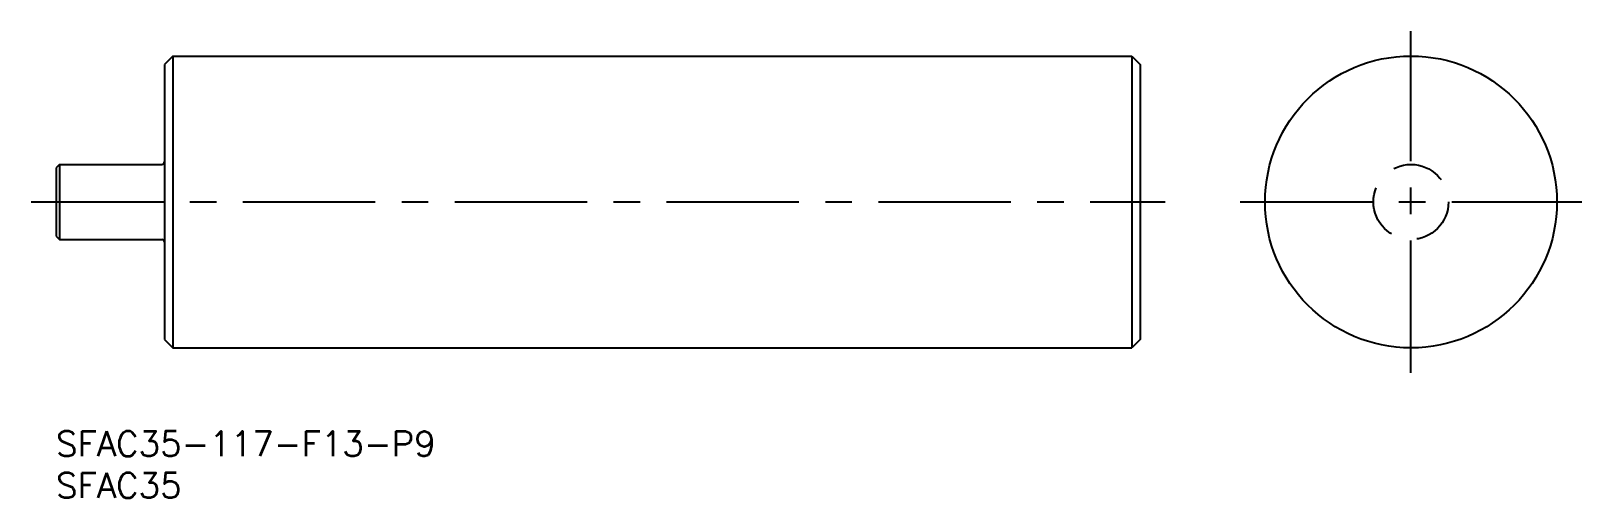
# Model space of a CAD drawing. Extents: x -3 to 183, y -8 to 48.
import ezdxf

# ---------------------------------------------------------------- set-up
doc = ezdxf.new("R2010")
doc.units = 0
doc.header["$LTSCALE"] = 0.5
doc.linetypes.add('CENTER', pattern=[50.8, 31.75, -6.35, 6.35, -6.35])
doc.linetypes.add('DASHED', pattern=[19.05, 12.7, -6.35])
for name, color, linetype in [('MSM_CENTER', 1, 'CENTER'), ('MSM_CONTINUOUS', 7, 'CONTINUOUS'), ('MSM_DASHED', 4, 'DASHED'), ('MSM_PART_NUMBER', 7, 'CONTINUOUS')]:
    doc.layers.add(name, color=color, linetype=linetype)
doc.styles.get("Standard").update_dxf_attribs({"font": 'txt.shx', "height": 3, "bigfont": 'bigfont.shx'})

# ---------------------------------------------------------------- blocks, each defined once
blk = doc.blocks.new('*U4')
at = {"layer": 'MSM_PART_NUMBER'}
blk.add_text('SFAC35-117-F13-P9', height=3, dxfattribs=at).set_placement((0, -3))
blk = doc.blocks.new('*U5')
at = {"layer": 'MSM_PART_NUMBER'}
blk.add_text('SFAC35', height=3, dxfattribs=at).set_placement((0, -8))

msp = doc.modelspace()

# ---------------------------------------------------------------- linework, layer by layer
at = {"layer": 'MSM_CENTER'}
for p, q in [((162.46, 7), (162.46, 48)), ((-3, 27.5), (133, 27.5)), ((141.96, 27.5), (182.96, 27.5))]:
    msp.add_line(p, q, dxfattribs=at)
at = {"layer": 'MSM_CONTINUOUS'}
for p, q in [((14, 45), (13, 44)), ((14, 45), (129, 45)), ((14, 45), (14, 10)), ((129, 45), (129, 10)), ((129, 45), (130, 44)), ((13, 44), (13, 11)), ((130, 44), (130, 11)), ((0.4, 32), (0, 31.6)), ((0.4, 32), (0.4, 23)), ((0.4, 32), (12.7, 32)), ((0, 31.6), (0, 23.4)), ((0, 23.4), (0.4, 23)), ((0.4, 23), (12.7, 23)), ((13, 11), (14, 10)), ((14, 10), (129, 10)), ((130, 11), (129, 10))]:
    msp.add_line(p, q, dxfattribs=at)
msp.add_circle((162.46, 27.5), 17.5, dxfattribs=at)
for centre, start, end in [((12.7, 32.3), 270, 0), ((12.7, 22.7), 0, 90)]:
    msp.add_arc(centre, 0.3, start, end, dxfattribs=at)
at = {"layer": 'MSM_DASHED'}
msp.add_circle((162.46, 27.5), 4.5, dxfattribs=at)

# ---------------------------------------------------------------- block references
at = {"layer": 'MSM_CONTINUOUS'}
for name in ['*U4', '*U5']:
    msp.add_blockref(name, (0, 0), dxfattribs=at)

doc.saveas('drawing.dxf')
